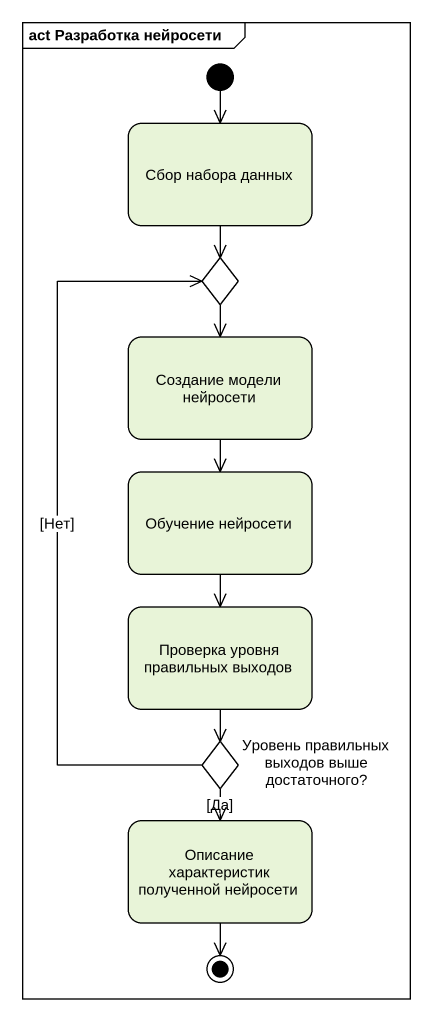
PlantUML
@startuml
mainframe act Разработка нейросети
hide empty description
state "Сбор набора данных" as Сбор_набора_данных
state choice1 <<choice>>
state "Создание модели нейросети" as Создание_модели_нейросети
state "Обучение нейросети" as Обучение_нейросети
state "Проверка уровня правильных выходов" as Проверка_уровня_правильных
state "Уровень правильных выходов выше достаточного?" as Уровень_правильных_выходов <<choice>>
state "Описание характеристик полученной нейросети" as Описание_характеристик
[*] --> Сбор_набора_данных
Сбор_набора_данных --> choice1
choice1 --> Создание_модели_нейросети
Создание_модели_нейросети --> Обучение_нейросети
Обучение_нейросети --> Проверка_уровня_правильных
Проверка_уровня_правильных --> Уровень_правильных_выходов
Уровень_правильных_выходов -up-> choice1 : [Нет]
Уровень_правильных_выходов --> Описание_характеристик : [Да]
Описание_характеристик --> [*]
@enduml
